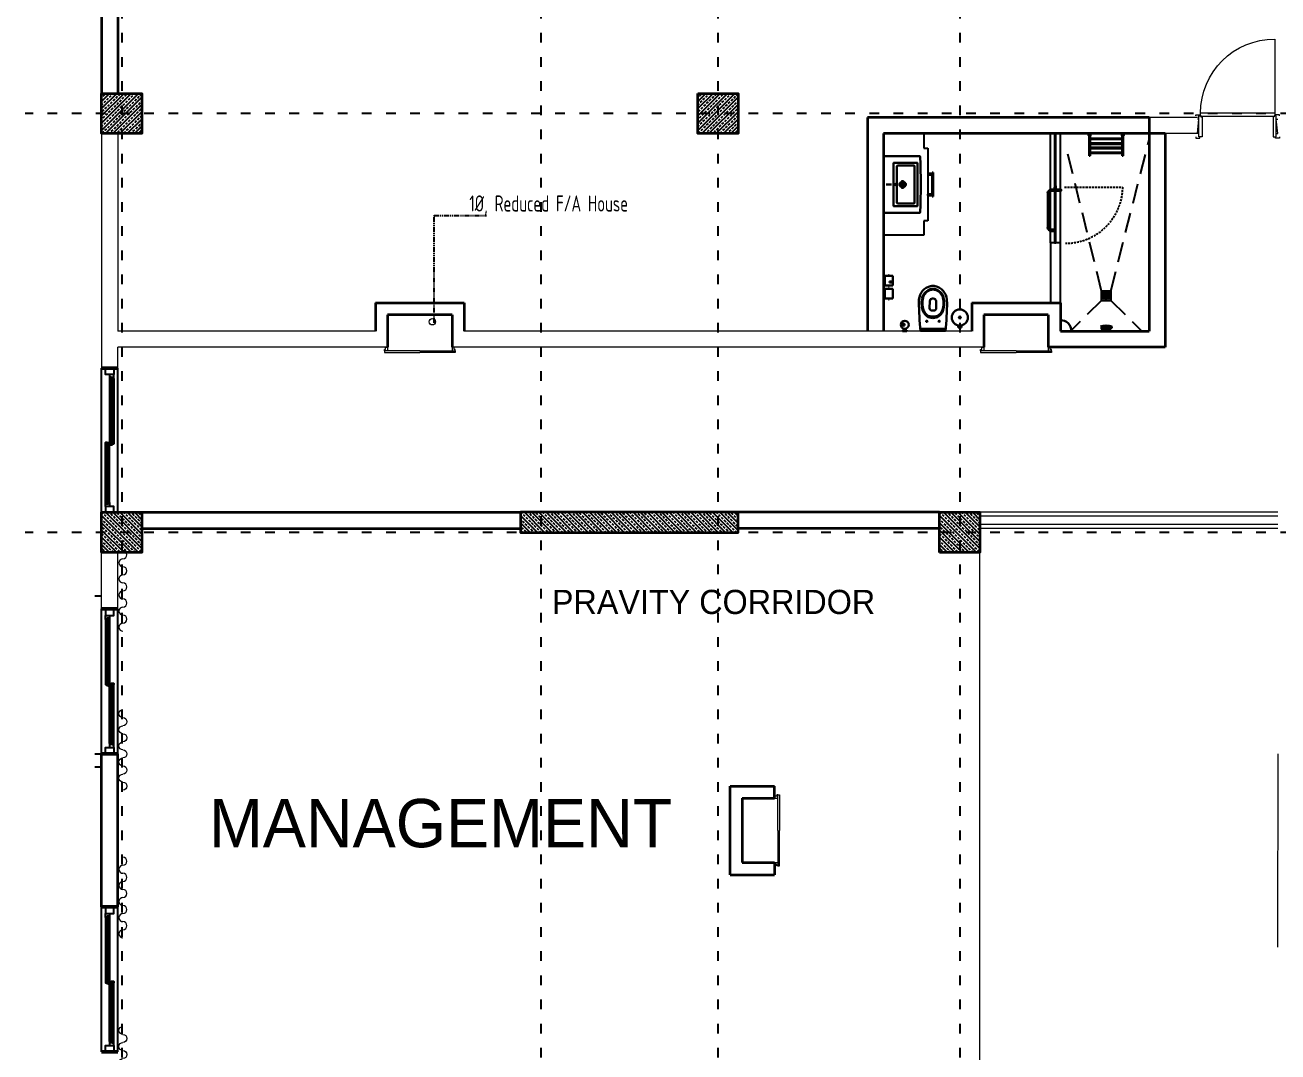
# Model space of a CAD drawing. Header units: millimetres. Extents: x 626118 to 667468, y 4481694 to 4492717.
# Drawn here: x 661940 to 663495, y 4484116 to 4485391 of the extents above; entities that cross this region are included whole.
import ezdxf

# ---------------------------------------------------------------- set-up
doc = ezdxf.new("R2010")
doc.units = ezdxf.units.MM
for name, pattern in [('ACAD_ISO03W100', [30, 12, -18]), ('DUZ', [500, 500]), ('HIDDEN', [0.375, 0.25, -0.125]), ('HIDDEN2', [0.1875, 0.125, -0.0625]), ('PHANTOM', [2.5, 1.25, -0.25, 0.25, -0.25, 0.25, -0.25])]:
    doc.linetypes.add(name, pattern=pattern)
doc.layers.get('0').update_dxf_attribs({"color": 1, "linetype": 'DUZ'})
for name, color, linetype in [('0 MC MAHAL', 94, 'Continuous'), ('a_cam', 161, 'Continuous'), ('a_gorunus', 233, 'Continuous'), ('a_mobilya', 1, 'Continuous'), ('a_mobilya_tarama', 253, 'Continuous'), ('a_seramik', 241, 'Continuous'), ('a_seramik_tarama', 85, 'Continuous'), ('a_vitrifiye', 195, 'Continuous'), ('AGAC', 116, 'Continuous'), ('KOLTAR_F', 145, 'Continuous'), ('PEN', 161, 'Continuous'), ('PL-CWS', 80, 'PHANTOM'), ('PL_TEXT', 3, 'Continuous'), ('söve', 26, 'DUZ')]:
    doc.layers.add(name, color=color, linetype=linetype)
for name, color, linetype, lineweight in [('cam', 143, 'Continuous', 20), ('DUV', 220, 'Continuous', 50), ('DUVAR', 7, 'Continuous', 35), ('FE_PERDE', 205, 'Continuous', 15), ('gor25', 142, 'Continuous', 25), ('iç duvar', 7, 'Continuous', 50), ('KAPEN', 151, 'Continuous', 9), ('KOLON_F', 3, 'Continuous', 35), ('sabt_tef', 181, 'Continuous', 30)]:
    doc.layers.add(name, color=color, linetype=linetype, lineweight=lineweight)
doc.styles.add('din.shx', font='din.shx', dxfattribs={"width": 0.7})

# ---------------------------------------------------------------- blocks, each defined once
blk = doc.blocks.new('GEN_BLOCK00601')
at = {"linetype": 'Continuous', "ltscale": 50}
for centre, start, end in [((50, 50), 0, 180), ((150, 50), 180, 0), ((250, 50), 0, 180), ((350, 50), 180, 0), ((450, 50), 0, 180), ((550, 50), 180, 0), ((650, 50), 0, 180), ((750, 50), 180, 0), ((850, 50), 0, 180), ((950, 50), 180, 0)]:
    blk.add_arc(centre, 50, start, end, dxfattribs=at)
for tag in ['FLOOR', 'Sfb']:
    blk.add_attdef(tag, (0, 0), '', height=1)
blk = doc.blocks.new('K210')
for p, q in [((0.04, 0.985), (0.04, 0.032)), ((0.04, 0.032), (0.047, 0.032)), ((0.047, 0.032), (0.047, 0.022)), ((0.047, 0.022), (0.953, 0.022)), ((0.953, 0.032), (0.96, 0.032)), ((0.953, 0.022), (0.953, 0.032)), ((0.96, 0.032), (0.96, 0.065))]:
    blk.add_line(p, q)
for points in [[(-0.02, 0.03), (-0.02, 0.045), (0.03, 0.045), (0.03, 0.03)], [(0.04, 0.065), (0.96, 0.065)], [(1.02, 0.03), (1.02, 0.045), (0.97, 0.045), (0.97, 0.03)], [(0.02, -0.19), (0, -0.19), (0.02, -0.01), (0, -0.01)], [(0.98, -0.19), (1, -0.19), (0.98, -0.01), (1, -0.01)], [(-0.02, -0.23), (-0.02, -0.245), (0.03, -0.245), (0.03, -0.23)], [(1.02, -0.23), (1.02, -0.245), (0.97, -0.245), (0.97, -0.23)]]:
    blk.add_lwpolyline(points)
for points in [[(0.02, 0.03), (0.045, 0.03), (0.045, 0.02), (0.06, 0.02), (0.06, -0.23), (0.02, -0.23)], [(0.98, 0.03), (0.955, 0.03), (0.955, 0.02), (0.94, 0.02), (0.94, -0.23), (0.98, -0.23)]]:
    blk.add_lwpolyline(points, close=True)
blk.add_arc((0.04, 0.065), 0.92, 0, 90)
blk = doc.blocks.new('urejjnjf')
at = {"layer": 'sabt_tef'}
for p, q in [((104450.066, 49042.304), (104449.756, 49042.304)), ((104449.911, 49042.284), (104449.756, 49042.284)), ((104449.911, 49042.276), (104449.756, 49042.276)), ((104449.911, 49042.284), (104450.066, 49042.284)), ((104449.911, 49042.276), (104450.066, 49042.276)), ((104449.846, 49042.184), (104449.822, 49042.184)), ((104449.834, 49042.195), (104449.834, 49042.184)), ((104449.834, 49042.173), (104449.834, 49042.184)), ((104449.976, 49042.184), (104450.001, 49042.184)), ((104449.989, 49042.195), (104449.989, 49042.184)), ((104449.989, 49042.173), (104449.989, 49042.184)), ((104449.87, 49042.02), (104449.872, 49041.935)), ((104449.911, 49042.051), (104449.9, 49042.051)), ((104449.911, 49041.901), (104449.907, 49041.901)), ((104449.907, 49041.901), (104449.911, 49041.901)), ((104449.911, 49042.051), (104449.923, 49042.051)), ((104449.915, 49041.901), (104449.911, 49041.901)), ((104449.911, 49041.901), (104449.915, 49041.901)), ((104449.953, 49042.02), (104449.95, 49041.935))]:
    blk.add_line(p, q, dxfattribs=at)
for centre, major_axis, start_param, end_param in [((104454.736, 49041.852), (3.536, 3.536), 2.265542, 2.338186), ((104445.087, 49041.852), (-3.536, 3.536), 3.944999, 4.017643), ((104450.07, 49041.955), (0.212, 0.212), 1.997007, 2.51551), ((104449.911, 49042.014), (0.0919, 0.0919), 0.785398, 1.997007), ((104449.9, 49042.015), (-0.0778, 0.0778), -0.884575, 0.555132), ((104449.834, 49042.184), (-0.0053, 0.0053), 3.926991, 7.068583), ((104449.834, 49042.184), (0.0053, 0.0053), 2.356194, 5.497787), ((104449.911, 49042.014), (-0.0919, 0.0919), 4.286178, 5.497787), ((104449.922, 49042.015), (0.0778, 0.0778), 5.728053, 7.16776), ((104449.989, 49042.184), (-0.0053, 0.0053), 3.926991, 7.068583), ((104449.989, 49042.184), (0.0053, 0.0053), 2.356194, 5.497787), ((104449.752, 49041.955), (0.212, 0.212), 5.338472, 5.856974), ((104449.926, 49041.931), (-0.134, 0.134), 0.731068, 1.971798), ((104449.926, 49041.931), (0.109, 0.109), 2.51551, 3.542594), ((104450.07, 49041.955), (0.205, 0.205), 2.057267, 2.51551), ((104449.926, 49041.931), (-0.102, 0.102), 0.944713, 1.971798), ((104449.9, 49042.021), (0.0212, 0.0212), 0.785398, 2.385987), ((104449.907, 49041.936), (-0.0247, 0.0247), 0.815191, 2.356194), ((104449.915, 49041.936), (0.0247, 0.0247), 3.926991, 5.467994), ((104449.923, 49042.021), (-0.0212, 0.0212), 3.897198, 5.497787), ((104449.896, 49041.931), (-0.102, 0.102), 2.740591, 3.767676), ((104449.896, 49041.931), (-0.109, 0.109), 2.740591, 3.767676), ((104449.896, 49041.931), (0.134, 0.134), 4.311388, 5.552117), ((104449.752, 49041.955), (0.205, 0.205), 5.338472, 5.796715), ((104449.911, 49041.894), (0.106, 0.106), 3.542594, 3.926991), ((104449.911, 49041.894), (0.0806, 0.0806), 3.542594, 3.926991), ((104449.911, 49041.894), (0.0735, 0.0735), 3.542594, 3.926991), ((104449.911, 49041.894), (-0.0735, 0.0735), 2.356194, 2.740591), ((104449.911, 49041.894), (-0.0806, 0.0806), 2.356194, 2.740591), ((104449.911, 49041.894), (-0.106, 0.106), 2.356194, 2.740591)]:
    blk.add_ellipse(centre, major_axis=major_axis, ratio=1, start_param=start_param, end_param=end_param, dxfattribs=at)

msp = doc.modelspace()

# ---------------------------------------------------------------- hatches: boundary and pattern name
at = {"layer": 'KOLTAR_F'}
h = msp.add_hatch(dxfattribs=at)
h.set_pattern_fill('ANSI33', color=256, style=0)
h.set_pattern_definition([(45, (1451.2806, -19106.4884), (-4.4901280605, 4.4901280605), []), (45, (1455.771, -19106.4884), (-4.4901280605, 4.4901280605), [3.175, -1.5875])])
h.paths.add_polyline_path([(662034.76, 4485305.98), (662084.76, 4485305.98), (662084.76, 4485255.98), (662034.76, 4485255.98)])
h = msp.add_hatch(dxfattribs=at)
h.set_pattern_fill('ANSI33', color=256, style=0)
h.set_pattern_definition([(45, (2191.2806, -19106.4884), (-4.4901280605, 4.4901280605), []), (45, (2195.771, -19106.4884), (-4.4901280605, 4.4901280605), [3.175, -1.5875])])
h.paths.add_polyline_path([(662774.76, 4485305.98), (662824.76, 4485305.98), (662824.76, 4485255.98), (662774.76, 4485255.98)])
h = msp.add_hatch(dxfattribs=at)
h.set_pattern_fill('ANSI33', color=256, angle=90, style=0)
h.set_pattern_definition([(135, (5166447.227, 3824152.5004), (-4.4901280605, -4.4901280605), []), (135, (5166447.227, 3824156.9905), (-4.4901280605, -4.4901280605), [3.175, -1.5875])])
h.paths.add_polyline_path([(662034.76, 4484735.98), (662034.76, 4484785.98), (662084.76, 4484785.98), (662084.76, 4484735.98)])
h = msp.add_hatch(dxfattribs=at)
h.set_pattern_fill('ANSI33', color=256, angle=90, style=0)
h.set_pattern_definition([(135, (5166967.227, 3824152.5004), (-4.4901280605, -4.4901280605), []), (135, (5166967.227, 3824156.9905), (-4.4901280605, -4.4901280605), [3.175, -1.5875])])
h.paths.add_polyline_path([(662554.76, 4484785.98), (662824.76, 4484785.98), (662824.76, 4484760.98), (662554.76, 4484760.98)])
h = msp.add_hatch(dxfattribs=at)
h.set_pattern_fill('ANSI33', color=256, angle=90, style=0)
h.set_pattern_definition([(135, (5167487.227, 3824152.5004), (-4.4901280605, -4.4901280605), []), (135, (5167487.227, 3824156.9905), (-4.4901280605, -4.4901280605), [3.175, -1.5875])])
h.paths.add_polyline_path([(663074.76, 4484735.98), (663074.76, 4484785.98), (663124.76, 4484785.98), (663124.76, 4484735.98)])

# ---------------------------------------------------------------- linework, layer by layer
at = {"color": 232, "linetype": 'ACAD_ISO03W100'}
for p, q in [((662059.76, 4485920.98), (662059.76, 4482790.98)), ((662579.76, 4485920.98), (662579.76, 4482790.98)), ((662799.76, 4485920.98), (662799.76, 4482790.98)), ((663099.76, 4485920.98), (663099.76, 4482790.98)), ((665879.76, 4485280.98), (661939.76, 4485280.98)), ((665879.76, 4484760.98), (661939.76, 4484760.98))]:
    msp.add_line(p, q, dxfattribs=at)
msp.add_line((663060.42, 4485179.38), (663060.42, 4485180.88))
at = {"layer": 'a_cam'}
for p, q in [((663217.81, 4485192.34), (663217.81, 4485255.98)), ((663218.61, 4485255.98), (663218.61, 4485192.34)), ((663218.61, 4485192.34), (663217.81, 4485192.34)), ((663217.81, 4485190.54), (663218.61, 4485190.54)), ((663217.81, 4485121.34), (663217.81, 4485190.54)), ((663218.61, 4485190.54), (663218.61, 4485121.34)), ((663218.61, 4485121.34), (663217.81, 4485121.34))]:
    msp.add_line(p, q, dxfattribs=at)
at = {"layer": 'a_gorunus'}
for p, q in [((663212.36, 4485186.71), (663212.36, 4485255.98)), ((663224.76, 4485186.84), (663224.76, 4485255.98)), ((663212.36, 4485137.07), (663212.36, 4485184.6)), ((663224.76, 4485120.34), (663224.76, 4485184.84)), ((663212.36, 4485120.34), (663212.36, 4485134.96)), ((663212.36, 4485120.34), (663212.36, 4485045.98, 0))]:
    msp.add_line(p, q, dxfattribs=at)
at = {"layer": 'a_mobilya'}
for p, q in [((663208.91, 4485182.34), (663208.91, 4485139.34)), ((663210.91, 4485139.34), (663210.91, 4485182.34)), ((663217.81, 4485186.84), (663213.41, 4485186.84)), ((663213.41, 4485184.84), (663217.81, 4485184.84)), ((663224.91, 4485186.84), (663218.61, 4485186.84)), ((663218.61, 4485184.84), (663224.91, 4485184.84)), ((663217.81, 4485136.84), (663213.41, 4485136.84)), ((663213.41, 4485134.84), (663217.81, 4485134.84))]:
    msp.add_line(p, q, dxfattribs=at)
at = {"layer": 'a_mobilya', "extrusion": (0, 0, -1)}
for centre, major_axis, start_param, end_param in [((663213.41, 4485182.34), (-3.18, -3.18), 0.7853982, 2.3561945), ((663213.41, 4485182.34), (-1.77, -1.77), 0.7853982, 2.3561945), ((663224.91, 4485185.84), (-0.707, -0.707), 2.3561945, 5.4977871), ((663213.41, 4485139.34), (-3.18, 3.18), 3.9269908, 5.4977871), ((663213.41, 4485139.34), (-1.77, 1.77), 3.9269908, 5.4977871)]:
    msp.add_ellipse(centre, major_axis=major_axis, ratio=1, start_param=start_param, end_param=end_param, dxfattribs=at)
at = {"layer": 'a_mobilya_tarama', "linetype": 'HIDDEN2', "ltscale": 200}
for p, q in [((663287.31, 4485060.53), (663334.76, 4485247.89)), ((663275.81, 4485060.53), (663231.66, 4485240.57)), ((663277.8, 4485058.74), (663278.3, 4485058.74)), ((663277.8, 4485050.74), (663277.8, 4485058.74)), ((663278.3, 4485058.74), (663278.3, 4485050.74)), ((663278.96, 4485058.74), (663279.46, 4485058.74)), ((663278.96, 4485050.74), (663278.96, 4485058.74)), ((663279.46, 4485058.74), (663279.46, 4485050.74)), ((663280.13, 4485058.78), (663280.63, 4485058.78)), ((663280.13, 4485050.78), (663280.13, 4485058.78)), ((663280.63, 4485058.78), (663280.63, 4485050.78)), ((663281.28, 4485058.74), (663281.78, 4485058.74)), ((663281.28, 4485050.74), (663281.28, 4485058.74)), ((663281.78, 4485058.74), (663281.78, 4485050.74)), ((663282.45, 4485058.78), (663282.95, 4485058.78)), ((663282.45, 4485050.78), (663282.45, 4485058.78)), ((663282.95, 4485058.78), (663282.95, 4485050.78)), ((663283.59, 4485058.78), (663284.09, 4485058.78)), ((663283.59, 4485050.78), (663283.59, 4485058.78)), ((663284.09, 4485058.78), (663284.09, 4485050.78)), ((663284.73, 4485058.78), (663285.23, 4485058.78)), ((663284.73, 4485050.78), (663284.73, 4485058.78)), ((663285.23, 4485058.78), (663285.23, 4485050.78)), ((663275.81, 4485049.03), (663237.16, 4485010.98)), ((663278.3, 4485050.74), (663277.8, 4485050.74)), ((663279.46, 4485050.74), (663278.96, 4485050.74)), ((663280.63, 4485050.78), (663280.13, 4485050.78)), ((663281.78, 4485050.74), (663281.28, 4485050.74)), ((663282.95, 4485050.78), (663282.45, 4485050.78)), ((663284.09, 4485050.78), (663283.59, 4485050.78)), ((663285.23, 4485050.78), (663284.73, 4485050.78)), ((663287.31, 4485049.03), (663325.96, 4485010.98))]:
    msp.add_line(p, q, dxfattribs=at)
at = {"layer": 'a_seramik'}
for p, q in [((663055.42, 4485255.98), (663055.42, 4485237.88)), ((663055.42, 4485237.88), (663060.42, 4485237.88)), ((663060.42, 4485237.88), (663060.42, 4485147.88)), ((663055.42, 4485147.88), (663055.42, 4485129.78)), ((663060.42, 4485147.88), (663055.42, 4485147.88)), ((663055.42, 4485129.78), (663005.25, 4485129.78)), ((663224.76, 4485120.34), (663212.36, 4485120.34)), ((663224.76, 4485045.98), (663224.76, 4485120.34))]:
    msp.add_line(p, q, dxfattribs=at)
at = {"layer": 'a_seramik_tarama'}
for p, q in [((663212.36, 4485174.14), (663210.91, 4485174.14)), ((663212.36, 4485144.14), (663210.91, 4485144.14))]:
    msp.add_line(p, q, dxfattribs=at)
at = {"layer": 'a_vitrifiye'}
for p, q in [((663217.46, 4485192.34), (663217.46, 4485191.34)), ((663218.96, 4485192.34), (663217.46, 4485192.34)), ((663217.46, 4485191.34), (663218.96, 4485191.34)), ((663218.66, 4485191.04), (663217.76, 4485191.04)), ((663217.76, 4485191.04), (663217.76, 4485187.34)), ((663218.66, 4485187.34), (663218.66, 4485191.04)), ((663218.96, 4485191.34), (663218.96, 4485192.34)), ((663218.96, 4485191.34), (663218.96, 4485187.34)), ((663217.46, 4485121.34), (663218.96, 4485121.34)), ((663217.46, 4485121.34), (663218.96, 4485121.34)), ((663217.46, 4485120.34), (663218.96, 4485120.34)), ((663218.96, 4485120.34), (663217.46, 4485120.34)), ((663218.96, 4485121.34), (663218.96, 4485120.34))]:
    msp.add_line(p, q, dxfattribs=at)
at = {"layer": 'a_vitrifiye', "linetype": 'HIDDEN', "ltscale": 10}
for p, q in [((663217.46, 4485187.34), (663217.46, 4485191.34)), ((663229.86, 4485189.46), (663301.71, 4485189.46))]:
    msp.add_line(p, q, dxfattribs=at)
at = {"layer": 'a_vitrifiye', "linetype": 'HIDDEN'}
for p, q in [((663217.46, 4485187.34), (663217.76, 4485187.34)), ((663218.96, 4485187.34), (663218.66, 4485187.34))]:
    msp.add_line(p, q, dxfattribs=at)
at = {"layer": 'a_vitrifiye', "linetype": 'HIDDEN', "ltscale": 10, "extrusion": (0, 0, -1)}
msp.add_ellipse((663231.11, 4485190.06), major_axis=(-49.92, 49.92), ratio=1, start_param=2.3646988, end_param=3.9284367, dxfattribs=at)
at = {"layer": 'AGAC'}
for p, q in [((662034.76, 4484785.98), (662034.76, 4484964.99)), ((662054.76, 4484784.99), (662054.76, 4484964.99)), ((662034.76, 4484485.98), (662034.76, 4484665.98)), ((662054.76, 4484485.98), (662054.76, 4484665.98)), ((662034.76, 4484115.98), (662034.76, 4484295.98)), ((662054.76, 4484115.98), (662054.76, 4484295.98))]:
    msp.add_line(p, q, dxfattribs=at)
at = {"layer": 'cam'}
for p, q in [((662046.76, 4484953.49), (662046.76, 4484869.49)), ((662047.26, 4484953.49), (662047.26, 4484869.49)), ((662047.76, 4484953.49), (662047.76, 4484869.49)), ((662041.76, 4484796.49), (662041.76, 4484872.49)), ((662042.26, 4484796.49), (662042.26, 4484872.49)), ((662042.76, 4484796.49), (662042.76, 4484872.49)), ((662041.76, 4484654.48), (662041.76, 4484570.48)), ((662042.26, 4484654.48), (662042.26, 4484570.48)), ((662042.76, 4484654.48), (662042.76, 4484570.48)), ((662046.76, 4484497.48), (662046.76, 4484573.48)), ((662047.26, 4484497.48), (662047.26, 4484573.48)), ((662047.76, 4484497.48), (662047.76, 4484573.48)), ((662041.76, 4484284.48), (662041.76, 4484200.48)), ((662042.26, 4484284.48), (662042.26, 4484200.48)), ((662042.76, 4484284.48), (662042.76, 4484200.48)), ((662046.76, 4484127.48), (662046.76, 4484203.48)), ((662047.26, 4484127.48), (662047.26, 4484203.48)), ((662047.76, 4484127.48), (662047.76, 4484203.48))]:
    msp.add_line(p, q, dxfattribs=at)
at = {"layer": 'DUV'}
for p, q in [((662034.76, 4484964.99), (662054.76, 4484964.99)), ((662054.76, 4484665.98), (662034.76, 4484665.98)), ((662054.76, 4484485.98), (662034.76, 4484485.98)), ((662054.76, 4484295.98), (662034.76, 4484295.98)), ((662054.76, 4484295.98), (662034.76, 4484295.98)), ((662054.76, 4484295.98), (662034.76, 4484295.98)), ((662054.76, 4484115.98), (662034.76, 4484115.98)), ((662054.76, 4484115.98), (662034.76, 4484115.98)), ((662054.76, 4484115.98), (662034.76, 4484115.98))]:
    msp.add_line(p, q, dxfattribs=at)
at = {"layer": 'DUVAR'}
for p, q in [((662034.76, 4485775.98), (662034.76, 4485305.98)), ((662054.76, 4485775.98), (662054.76, 4485305.98)), ((663334.76, 4485275.98), (662985.25, 4485275.98)), ((662985.25, 4485275.98), (662985.25, 4485010.98)), ((663334.76, 4485275.98), (663334.76, 4485010.98)), ((663354.76, 4485255.98), (663005.25, 4485255.98)), ((663005.25, 4485255.98), (663005.25, 4485010.98)), ((663354.76, 4485255.98), (663354.76, 4484990.98)), ((662374.76, 4485045.98), (662484.76, 4485045.98)), ((662374.76, 4485045.98), (662374.76, 4485010.98)), ((662484.76, 4485045.98), (662484.76, 4485010.98)), ((663114.76, 4485045.98), (663224.76, 4485045.98)), ((663114.76, 4485045.98), (663114.76, 4485010.98)), ((663224.76, 4485045.98), (663224.76, 4485010.98)), ((662469.76, 4485030.98), (662389.76, 4485030.98)), ((662389.76, 4485030.98), (662389.76, 4484990.98)), ((662469.76, 4485030.98), (662469.76, 4484990.98)), ((663209.76, 4485030.98), (663129.76, 4485030.98)), ((663129.76, 4485030.98), (663129.76, 4484990.98)), ((663209.76, 4485030.98), (663209.76, 4484990.98)), ((663224.76, 4485010.98), (663334.76, 4485010.98)), ((663354.76, 4484990.98), (663209.76, 4484990.98)), ((662034.76, 4484964.99), (662054.76, 4484964.99)), ((662084.76, 4484785.98), (662554.76, 4484785.98)), ((663074.76, 4484785.98), (662824.76, 4484785.98)), ((662084.76, 4484765.98), (662554.76, 4484765.98)), ((663074.76, 4484765.98), (662824.76, 4484765.98)), ((662054.76, 4484665.98), (662034.76, 4484665.98)), ((662054.76, 4484485.98), (662034.76, 4484485.98)), ((662034.76, 4484295.98), (662034.76, 4484485.98)), ((662054.76, 4484295.98), (662054.76, 4484485.98)), ((662814.76, 4484335.98), (662814.76, 4484445.98)), ((662814.76, 4484445.98), (662869.76, 4484445.98)), ((662869.76, 4484430.98), (662869.76, 4484445.98)), ((662829.76, 4484430.98), (662829.76, 4484350.98)), ((662829.76, 4484430.98), (662869.76, 4484430.98)), ((662829.76, 4484350.98), (662869.76, 4484350.98)), ((662869.76, 4484349.73), (662869.76, 4484335.98)), ((662814.76, 4484335.98), (662869.76, 4484335.98)), ((662054.76, 4484295.98), (662034.76, 4484295.98)), ((662054.76, 4484115.98), (662034.76, 4484115.98))]:
    msp.add_line(p, q, dxfattribs=at)
at = {"layer": 'gor25'}
for p, q in [((662044.76, 4484951.99), (662044.76, 4484870.99)), ((662049.76, 4484951.99), (662049.76, 4484870.99)), ((662039.76, 4484797.99), (662039.76, 4484870.99)), ((662044.76, 4484797.99), (662044.76, 4484870.99)), ((662039.76, 4484652.98), (662039.76, 4484571.98)), ((662044.76, 4484652.98), (662044.76, 4484571.98)), ((662044.76, 4484498.98), (662044.76, 4484571.98)), ((662049.76, 4484498.98), (662049.76, 4484571.98)), ((662039.76, 4484282.98), (662039.76, 4484201.98)), ((662044.76, 4484282.98), (662044.76, 4484201.98)), ((662044.76, 4484128.98), (662044.76, 4484201.98)), ((662049.76, 4484128.98), (662049.76, 4484201.98))]:
    msp.add_line(p, q, dxfattribs=at)
at = {"layer": 'iç duvar', "color": 7, "lineweight": 18}
for p, q in [((663394.76, 4485275.98), (663334.76, 4485275.98)), ((662034.76, 4485255.98), (662034.76, 4484964.99)), ((662054.76, 4485255.98), (662054.76, 4485010.98)), ((663394.76, 4485255.98), (663354.76, 4485255.98)), ((662374.76, 4485010.98), (662054.76, 4485010.98)), ((663114.76, 4485010.98), (662484.76, 4485010.98)), ((662389.76, 4484990.98), (662054.76, 4484990.98)), ((662054.76, 4484964.99), (662054.76, 4484990.98)), ((663129.76, 4484990.98), (662469.76, 4484990.98)), ((662034.76, 4484665.98), (662034.76, 4484735.98)), ((662054.76, 4484665.98), (662054.76, 4484735.98))]:
    msp.add_line(p, q, dxfattribs=at)
at = {"layer": 'iç duvar', "color": 252, "linetype": 'Continuous', "lineweight": 5, "true_color": 0x939598}
for p, q in [((663494.76, 4484785.98), (663124.76, 4484785.98)), ((663494.76, 4484765.98), (663124.76, 4484765.98)), ((663124.76, 4484045.98), (663124.76, 4484735.98))]:
    msp.add_line(p, q, dxfattribs=at)
at = {"layer": 'iç duvar', "color": 251, "lineweight": 5}
msp.add_line((663494.76, 4484485.98), (663494.28, 4484245.98), dxfattribs=at)
at = {"layer": 'iç duvar', "color": 3, "linetype": 'Continuous', "lineweight": 5}
msp.add_circle((662445.22, 4485022.48), 4, dxfattribs=at)
at = {"layer": 'KAPEN'}
for p, q in [((663494.76, 4484780.98), (663124.76, 4484780.98)), ((663494.76, 4484770.98), (663124.76, 4484770.98))]:
    msp.add_line(p, q, dxfattribs=at)
for points in [[(662389.76, 4484986.48), (662385.76, 4484986.48), (662385.76, 4484987.98), (662387.26, 4484987.98), (662387.26, 4484990.98), (662389.76, 4484990.98), (662389.76, 4484986.48)], [(662469.76, 4484986.48), (662473.76, 4484986.48), (662473.76, 4484987.98), (662472.26, 4484987.98), (662472.26, 4484990.98), (662469.76, 4484990.98), (662469.76, 4484986.48)], [(662469.76, 4484986.48), (662473.76, 4484986.48), (662473.76, 4484987.98), (662472.26, 4484987.98), (662472.26, 4484990.98), (662469.76, 4484990.98), (662469.76, 4484986.48)], [(663129.76, 4484986.48), (663125.76, 4484986.48), (663125.76, 4484987.98), (663127.26, 4484987.98), (663127.26, 4484990.98), (663129.76, 4484990.98), (663129.76, 4484986.48)], [(663209.76, 4484986.48), (663213.76, 4484986.48), (663213.76, 4484987.98), (663212.26, 4484987.98), (663212.26, 4484990.98), (663209.76, 4484990.98), (663209.76, 4484986.48)], [(663209.76, 4484986.48), (663213.76, 4484986.48), (663213.76, 4484987.98), (663212.26, 4484987.98), (663212.26, 4484990.98), (663209.76, 4484990.98), (663209.76, 4484986.48)], [(662874.26, 4484430.98), (662874.26, 4484434.98), (662872.76, 4484434.98), (662872.76, 4484433.48), (662869.76, 4484433.48), (662869.76, 4484430.98), (662874.26, 4484430.98)], [(662874.26, 4484430.98), (662874.26, 4484434.98), (662872.76, 4484434.98), (662872.76, 4484433.48), (662869.76, 4484433.48), (662869.76, 4484430.98), (662874.26, 4484430.98)], [(662874.26, 4484350.98), (662874.26, 4484346.98), (662872.76, 4484346.98), (662872.76, 4484348.48), (662869.76, 4484348.48), (662869.76, 4484350.98), (662874.26, 4484350.98)]]:
    msp.add_lwpolyline(points, close=True, dxfattribs=at)
for points in [[(662429.76, 4484986.48), (662385.76, 4484986.48), (662385.76, 4484984.48), (662429.76, 4484984.48)], [(662429.76, 4484986.48), (662473.76, 4484986.48), (662473.76, 4484984.48), (662429.76, 4484984.48)], [(663169.76, 4484986.48), (663125.76, 4484986.48), (663125.76, 4484984.48), (663169.76, 4484984.48)], [(663169.76, 4484986.48), (663213.76, 4484986.48), (663213.76, 4484984.48), (663169.76, 4484984.48)], [(662874.26, 4484390.98), (662874.26, 4484434.98), (662876.26, 4484434.98), (662876.26, 4484390.98)], [(662874.26, 4484390.98), (662874.26, 4484346.98), (662876.26, 4484346.98), (662876.26, 4484390.98)]]:
    msp.add_lwpolyline(points, dxfattribs=at)
at = {"layer": 'KOLON_F'}
for points in [[(662034.76, 4485305.98), (662084.76, 4485305.98), (662084.76, 4485255.98), (662034.76, 4485255.98)], [(662774.76, 4485305.98), (662824.76, 4485305.98), (662824.76, 4485255.98), (662774.76, 4485255.98)], [(662034.76, 4484735.98), (662034.76, 4484785.98), (662084.76, 4484785.98), (662084.76, 4484735.98)], [(662824.76, 4484785.98), (662554.76, 4484785.98), (662554.76, 4484760.98), (662824.76, 4484760.98)], [(663074.76, 4484735.98), (663074.76, 4484785.98), (663124.76, 4484785.98), (663124.76, 4484735.98)]]:
    msp.add_lwpolyline(points, close=True, dxfattribs=at)
at = {"layer": 'PEN'}
for points in [[(662049.76, 4484956.99), (662049.76, 4484956.99), (662039.76, 4484956.99), (662039.76, 4484964.99), (662039.76, 4484964.99), (662049.76, 4484964.99), (662049.76, 4484964.99), (662049.76, 4484964.99), (662049.76, 4484956.99)], [(662049.76, 4484956.99), (662049.76, 4484956.99), (662044.76, 4484956.99), (662044.76, 4484953.49), (662046.76, 4484953.49), (662047.76, 4484953.49), (662047.76, 4484951.99), (662049.76, 4484951.99), (662049.76, 4484956.99)], [(662044.76, 4484953.49), (662044.76, 4484951.99), (662046.76, 4484951.99), (662046.76, 4484953.49)], [(662044.76, 4484870.99), (662044.76, 4484870.99), (662039.76, 4484870.99), (662039.76, 4484872.49), (662041.76, 4484872.49), (662042.76, 4484872.49), (662042.76, 4484870.99), (662044.76, 4484870.99), (662044.76, 4484870.99)], [(662039.76, 4484872.49), (662039.76, 4484870.99), (662041.76, 4484870.99), (662041.76, 4484872.49)], [(662044.76, 4484869.49), (662044.76, 4484870.99), (662046.76, 4484870.99), (662046.76, 4484869.49)], [(662049.76, 4484870.99), (662049.76, 4484870.99), (662044.76, 4484870.99), (662044.76, 4484869.49), (662046.76, 4484869.49), (662047.76, 4484869.49), (662047.76, 4484870.99), (662049.76, 4484870.99), (662049.76, 4484870.99)], [(662044.76, 4484792.99), (662044.76, 4484792.99), (662039.76, 4484792.99), (662039.76, 4484796.49), (662041.76, 4484796.49), (662042.76, 4484796.49), (662042.76, 4484797.99), (662044.76, 4484797.99), (662044.76, 4484792.99)], [(662039.76, 4484796.49), (662039.76, 4484797.99), (662041.76, 4484797.99), (662041.76, 4484796.49)], [(662049.76, 4484792.99), (662049.76, 4484792.99), (662039.76, 4484792.99), (662039.76, 4484785.98), (662039.76, 4484785.98), (662049.76, 4484785.98), (662049.76, 4484785.98), (662049.76, 4484785.98), (662049.76, 4484792.99)], [(662039.76, 4484657.98), (662039.76, 4484657.98), (662049.76, 4484657.98), (662049.76, 4484665.98), (662049.76, 4484665.98), (662039.76, 4484665.98), (662039.76, 4484665.98), (662039.76, 4484665.98), (662039.76, 4484657.98)], [(662039.76, 4484657.98), (662039.76, 4484657.98), (662044.76, 4484657.98), (662044.76, 4484654.48), (662042.76, 4484654.48), (662041.76, 4484654.48), (662041.76, 4484652.98), (662039.76, 4484652.98), (662039.76, 4484657.98)], [(662044.76, 4484654.48), (662044.76, 4484652.98), (662042.76, 4484652.98), (662042.76, 4484654.48)], [(662044.76, 4484571.98), (662044.76, 4484571.98), (662049.76, 4484571.98), (662049.76, 4484573.48), (662047.76, 4484573.48), (662046.76, 4484573.48), (662046.76, 4484571.98), (662044.76, 4484571.98), (662044.76, 4484571.98)], [(662049.76, 4484573.48), (662049.76, 4484571.98), (662047.76, 4484571.98), (662047.76, 4484573.48)], [(662039.76, 4484571.98), (662039.76, 4484571.98), (662044.76, 4484571.98), (662044.76, 4484570.48), (662042.76, 4484570.48), (662041.76, 4484570.48), (662041.76, 4484571.98), (662039.76, 4484571.98), (662039.76, 4484571.98)], [(662044.76, 4484570.48), (662044.76, 4484571.98), (662042.76, 4484571.98), (662042.76, 4484570.48)], [(662044.76, 4484493.98), (662044.76, 4484493.98), (662049.76, 4484493.98), (662049.76, 4484497.48), (662047.76, 4484497.48), (662046.76, 4484497.48), (662046.76, 4484498.98), (662044.76, 4484498.98), (662044.76, 4484493.98)], [(662049.76, 4484497.48), (662049.76, 4484498.98), (662047.76, 4484498.98), (662047.76, 4484497.48)], [(662039.76, 4484493.98), (662039.76, 4484493.98), (662049.76, 4484493.98), (662049.76, 4484485.98), (662049.76, 4484485.98), (662039.76, 4484485.98), (662039.76, 4484485.98), (662039.76, 4484485.98), (662039.76, 4484493.98)], [(662039.76, 4484287.98), (662039.76, 4484287.98), (662049.76, 4484287.98), (662049.76, 4484295.98), (662049.76, 4484295.98), (662039.76, 4484295.98), (662039.76, 4484295.98), (662039.76, 4484295.98), (662039.76, 4484287.98)], [(662039.76, 4484287.98), (662039.76, 4484287.98), (662044.76, 4484287.98), (662044.76, 4484284.48), (662042.76, 4484284.48), (662041.76, 4484284.48), (662041.76, 4484282.98), (662039.76, 4484282.98), (662039.76, 4484287.98)], [(662044.76, 4484284.48), (662044.76, 4484282.98), (662042.76, 4484282.98), (662042.76, 4484284.48)], [(662039.76, 4484201.98), (662039.76, 4484201.98), (662044.76, 4484201.98), (662044.76, 4484200.48), (662042.76, 4484200.48), (662041.76, 4484200.48), (662041.76, 4484201.98), (662039.76, 4484201.98), (662039.76, 4484201.98)], [(662044.76, 4484200.48), (662044.76, 4484201.98), (662042.76, 4484201.98), (662042.76, 4484200.48)], [(662044.76, 4484201.98), (662044.76, 4484201.98), (662049.76, 4484201.98), (662049.76, 4484203.48), (662047.76, 4484203.48), (662046.76, 4484203.48), (662046.76, 4484201.98), (662044.76, 4484201.98), (662044.76, 4484201.98)], [(662049.76, 4484203.48), (662049.76, 4484201.98), (662047.76, 4484201.98), (662047.76, 4484203.48)], [(662039.76, 4484123.98), (662039.76, 4484123.98), (662049.76, 4484123.98), (662049.76, 4484115.98), (662049.76, 4484115.98), (662039.76, 4484115.98), (662039.76, 4484115.98), (662039.76, 4484115.98), (662039.76, 4484123.98)], [(662044.76, 4484123.98), (662044.76, 4484123.98), (662049.76, 4484123.98), (662049.76, 4484127.48), (662047.76, 4484127.48), (662046.76, 4484127.48), (662046.76, 4484128.98), (662044.76, 4484128.98), (662044.76, 4484123.98)], [(662049.76, 4484127.48), (662049.76, 4484128.98), (662047.76, 4484128.98), (662047.76, 4484127.48)]]:
    msp.add_lwpolyline(points, close=True, dxfattribs=at)
at = {"layer": 'PL-CWS', "ltscale": 5}
for p, q in [((662447.5, 4485021.3), (662447.5, 4485154.58)), ((662447.5, 4485154.58), (662512.64, 4485154.58))]:
    msp.add_line(p, q, dxfattribs=at)
at = {"layer": 'sabt_tef'}
for p, q in [((663263.56, 4485256.1), (663258.56, 4485256.1)), ((663258.56, 4485256.1), (663258.56, 4485255.1)), ((663258.56, 4485255.1), (663263.56, 4485255.1)), ((663260.06, 4485255.1), (663260.06, 4485253.1)), ((663260.06, 4485253.1), (663262.06, 4485253.1)), ((663260.56, 4485253.1), (663260.56, 4485228.6)), ((663261.56, 4485253.1), (663261.56, 4485228.6)), ((663261.56, 4485250.1), (663261.56, 4485249.1)), ((663301.56, 4485250.1), (663261.56, 4485250.1)), ((663261.56, 4485249.1), (663301.56, 4485249.1)), ((663261.56, 4485244.1), (663261.56, 4485243.1)), ((663301.56, 4485244.1), (663261.56, 4485244.1)), ((663261.56, 4485243.1), (663301.56, 4485243.1)), ((663262.06, 4485255.1), (663262.06, 4485253.1)), ((663263.56, 4485255.1), (663263.56, 4485256.1)), ((663299.56, 4485256.1), (663304.56, 4485256.1)), ((663299.56, 4485255.1), (663299.56, 4485256.1)), ((663304.56, 4485255.1), (663299.56, 4485255.1)), ((663301.06, 4485255.1), (663301.06, 4485253.1)), ((663303.06, 4485253.1), (663301.06, 4485253.1)), ((663301.56, 4485253.1), (663301.56, 4485228.6)), ((663301.56, 4485249.1), (663301.56, 4485250.1)), ((663301.56, 4485243.1), (663301.56, 4485244.1)), ((663302.56, 4485253.1), (663302.56, 4485228.6)), ((663303.06, 4485255.1), (663303.06, 4485253.1)), ((663304.56, 4485256.1), (663304.56, 4485255.1)), ((663006.12, 4485227.88), (663050.22, 4485227.88)), ((663260.56, 4485228.6), (663261.56, 4485228.6)), ((663261.56, 4485238.6), (663261.56, 4485237.6)), ((663301.56, 4485238.6), (663261.56, 4485238.6)), ((663261.56, 4485237.6), (663301.56, 4485237.6)), ((663261.56, 4485231.6), (663261.56, 4485232.6)), ((663261.56, 4485232.6), (663301.56, 4485232.6)), ((663301.56, 4485231.6), (663261.56, 4485231.6)), ((663301.56, 4485237.6), (663301.56, 4485238.6)), ((663301.56, 4485232.6), (663301.56, 4485231.6)), ((663302.56, 4485228.6), (663301.56, 4485228.6)), ((663017.42, 4485219.18), (663017.42, 4485166.58)), ((663018.12, 4485219.88), (663046.72, 4485219.88)), ((663021.92, 4485215.58), (663021.92, 4485170.18)), ((663022.62, 4485216.28), (663043.12, 4485216.28)), ((663043.82, 4485215.58), (663043.82, 4485170.18)), ((663047.42, 4485219.18), (663047.42, 4485166.58)), ((663028.92, 4485187.63), (663028.92, 4485198.13)), ((663065.42, 4485206.38), (663060.42, 4485206.38)), ((663060.42, 4485204.88), (663065.42, 4485204.88)), ((663065.42, 4485207.88), (663066.92, 4485207.88)), ((663065.42, 4485177.88), (663065.42, 4485207.88)), ((663065.42, 4485204.88), (663065.42, 4485206.38)), ((663066.92, 4485207.88), (663066.92, 4485177.88)), ((663008.65, 4485192.88), (663015.18, 4485192.88)), ((663023.67, 4485192.88), (663034.17, 4485192.88)), ((663060.42, 4485180.88), (663065.42, 4485180.88)), ((663065.42, 4485180.88), (663065.42, 4485179.38)), ((663018.12, 4485165.88), (663046.72, 4485165.88)), ((663022.62, 4485169.48), (663043.12, 4485169.48)), ((663065.42, 4485179.38), (663060.42, 4485179.38)), ((663066.92, 4485177.88), (663065.42, 4485177.88)), ((663050.22, 4485157.88), (663006.12, 4485157.88)), ((663005.25, 4485071.8), (663005.25, 4485074.8)), ((663005.25, 4485074.8), (663006.25, 4485074.8)), ((663006.25, 4485071.8), (663005.25, 4485071.8)), ((663006.25, 4485074.8), (663006.25, 4485071.8)), ((663006.25, 4485073.55), (663006.75, 4485073.55)), ((663006.25, 4485073.05), (663006.25, 4485073.55)), ((663006.75, 4485073.05), (663006.25, 4485073.05)), ((663006.75, 4485079.3), (663006.75, 4485067.3)), ((663016.75, 4485079.3), (663006.75, 4485079.3)), ((663011.25, 4485079.3), (663011.25, 4485080.3)), ((663011.25, 4485080.3), (663012.25, 4485080.3)), ((663012.25, 4485079.3), (663011.25, 4485079.3)), ((663012.25, 4485080.3), (663012.25, 4485079.3)), ((663012.77, 4485072.28), (663015.77, 4485072.28)), ((663012.77, 4485071.28), (663012.77, 4485072.28)), ((663015.77, 4485071.28), (663012.77, 4485071.28)), ((663015.77, 4485072.68), (663015.77, 4485072.28)), ((663015.77, 4485071.28), (663015.77, 4485070.88)), ((663016.75, 4485067.3), (663016.75, 4485079.3)), ((663005.25, 4485055.8), (663005.25, 4485058.8)), ((663005.25, 4485058.8), (663006.25, 4485058.8)), ((663006.25, 4485055.8), (663005.25, 4485055.8)), ((663006.25, 4485058.8), (663006.25, 4485055.8)), ((663006.25, 4485057.55), (663006.75, 4485057.55)), ((663006.25, 4485057.05), (663006.25, 4485057.55)), ((663006.75, 4485057.05), (663006.25, 4485057.05)), ((663006.75, 4485067.3), (663016.75, 4485067.3)), ((663006.75, 4485063.3), (663006.75, 4485051.3)), ((663016.75, 4485063.3), (663006.75, 4485063.3)), ((663011.25, 4485067.3), (663011.25, 4485066.3)), ((663012.25, 4485067.3), (663011.25, 4485067.3)), ((663011.25, 4485066.3), (663012.25, 4485066.3)), ((663011.25, 4485063.3), (663011.25, 4485064.3)), ((663011.25, 4485064.3), (663012.25, 4485064.3)), ((663012.25, 4485063.3), (663011.25, 4485063.3)), ((663012.25, 4485066.3), (663012.25, 4485067.3)), ((663012.25, 4485064.3), (663012.25, 4485063.3)), ((663016.75, 4485051.3), (663016.75, 4485063.3)), ((663275.81, 4485060.53), (663287.31, 4485060.53)), ((663275.81, 4485049.03), (663275.81, 4485060.53)), ((663287.31, 4485060.53), (663287.31, 4485049.03)), ((663006.75, 4485051.3), (663016.75, 4485051.3)), ((663011.25, 4485051.3), (663011.25, 4485050.3)), ((663012.25, 4485051.3), (663011.25, 4485051.3)), ((663011.25, 4485050.3), (663012.25, 4485050.3)), ((663012.25, 4485050.3), (663012.25, 4485051.3)), ((663287.31, 4485049.03), (663275.81, 4485049.03)), ((663028.88, 4485011.58), (663028.88, 4485010.98)), ((663034.34, 4485011.58), (663028.88, 4485011.58)), ((663034.34, 4485010.98), (663028.88, 4485010.98)), ((663029.16, 4485011.99), (663029.16, 4485011.58)), ((663029.16, 4485011.99), (663034.06, 4485011.99)), ((663030.61, 4485012.19), (663030.61, 4485013.97)), ((663032.61, 4485012.19), (663032.61, 4485013.97)), ((663034.06, 4485011.99), (663034.06, 4485011.58)), ((663034.34, 4485011.58), (663034.34, 4485010.98)), ((663097.79, 4485017.25), (663097.79, 4485015.17)), ((663102.04, 4485017.25), (663097.79, 4485017.25)), ((663097.79, 4485015.17), (663102.04, 4485015.17)), ((663102.04, 4485015.17), (663102.04, 4485017.25)), ((663274.56, 4485016.48), (663288.56, 4485016.48)), ((663281.06, 4485014.48), (663274.56, 4485014.48)), ((663288.56, 4485014.48), (663274.56, 4485014.48)), ((663275.56, 4485011.98), (663280.36, 4485011.98)), ((663275.56, 4485010.98), (663275.56, 4485011.98)), ((663287.56, 4485010.98), (663275.56, 4485010.98)), ((663279.56, 4485013.98), (663281.06, 4485013.98)), ((663279.56, 4485011.98), (663279.56, 4485013.98)), ((663280.36, 4485011.98), (663279.56, 4485011.98)), ((663280.36, 4485010.98), (663280.36, 4485013.48)), ((663280.36, 4485013.48), (663280.56, 4485013.48)), ((663280.56, 4485013.48), (663280.36, 4485013.48)), ((663280.36, 4485013.48), (663280.36, 4485010.98)), ((663282.76, 4485010.98), (663280.36, 4485010.98)), ((663280.36, 4485010.98), (663282.76, 4485010.98)), ((663280.56, 4485013.48), (663280.56, 4485012.48)), ((663280.56, 4485011.48), (663280.56, 4485013.48)), ((663282.56, 4485011.48), (663280.56, 4485011.48)), ((663281.06, 4485013.35), (663281.06, 4485014.48)), ((663281.06, 4485013.35), (663281.06, 4485014.48)), ((663288.56, 4485014.48), (663282.06, 4485014.48)), ((663282.06, 4485014.48), (663282.06, 4485013.35)), ((663282.06, 4485014.48), (663282.06, 4485013.35)), ((663282.06, 4485013.98), (663283.56, 4485013.98)), ((663282.56, 4485012.48), (663282.56, 4485013.48)), ((663282.56, 4485013.48), (663282.76, 4485013.48)), ((663282.76, 4485013.48), (663282.56, 4485013.48)), ((663282.56, 4485013.48), (663282.56, 4485011.48)), ((663282.76, 4485013.48), (663282.76, 4485010.98)), ((663282.76, 4485010.98), (663282.76, 4485013.48)), ((663283.56, 4485011.98), (663282.76, 4485011.98)), ((663282.76, 4485011.98), (663287.56, 4485011.98)), ((663283.56, 4485013.98), (663283.56, 4485011.98)), ((663287.56, 4485011.98), (663287.56, 4485010.98)), ((663288.56, 4485016.48), (663288.56, 4485014.48)), ((663288.56, 4485016.48), (663288.56, 4485014.48))]:
    msp.add_line(p, q, dxfattribs=at)
at = {"layer": 'sabt_tef', "extrusion": (0, 0, -1)}
for centre, major_axis, ratio, start_param, end_param in [((663050.22, 4485227.18), (0.495, 0.495), 1, -0.7853982, 0.7512439), ((661874.95, 4485192.88), (-831.88, 831.88), 1, 2.3270148, 2.3853742), ((663018.12, 4485219.18), (0.495, 0.495), 1, 3.9269908, 5.4977871), ((663022.62, 4485215.58), (0.495, 0.495), 1, 3.9269908, 5.4977871), ((663043.12, 4485215.58), (0.495, 0.495), 1, -0.7853982, 0.7853982), ((663046.72, 4485219.18), (0.495, 0.495), 1, -0.7853982, 0.7853982), ((663028.92, 4485192.88), (-2.65, 2.65), 1, 3.9269908, 10.2101761), ((663028.92, 4485192.88), (-1.84, 1.84), 1, 3.9269908, 10.2101761), ((663020.52, 4485192.88), (0, 1.23), 0.3211679, 0, 6.2831853), ((663018.12, 4485166.58), (-0.495, 0.495), 1, 3.9269908, 5.4977871), ((663022.62, 4485170.18), (-0.495, 0.495), 1, 3.9269908, 5.4977871), ((663043.12, 4485170.18), (-0.495, 0.495), 1, 2.3561945, 3.9269908), ((663046.72, 4485166.58), (-0.495, 0.495), 1, 2.3561945, 3.9269908), ((663050.22, 4485158.58), (0.495, 0.495), 1, 0.8195531, 2.3561945), ((663015.77, 4485071.78), (0.636, -0.636), 1, 3.9269908, 7.0685835), ((663099.91, 4485027.76), (-7.08, -7.08), 1, -0.7853982, 5.4977871), ((663099.91, 4485027.76), (0.765, -0.765), 1, 0.7853982, 7.0685835), ((663225.2, 4485011.42), (-9.17, 9.17), 1, 0.7513742, 2.3902185), ((663031.61, 4485018.77), (3.46, -3.46), 1, 0.7853982, 7.0685835), ((663030.01, 4485018.77), (0.99, -0.99), 1, 0.7853982, 7.0685835), ((663030.01, 4485018.77), (-0.707, -0.707), 1, -0.7853982, 5.4977871), ((663281.56, 4485000.9), (-12.08, -12.08), 1, 1.9340078, 2.7783812), ((663281.56, 4485000.9), (-12.08, -12.08), 1, 1.9340078, 2.7783812), ((663281.56, 4485012.48), (-0.707, -0.707), 1, 0.7853982, 7.0685835), ((663281.56, 4485012.48), (-0.707, 0.707), 1, -0.7853982, 0.2617994), ((663281.56, 4485012.48), (-0.707, -0.707), 1, 2.8797933, 3.9269908)]:
    msp.add_ellipse(centre, major_axis=major_axis, ratio=ratio, start_param=start_param, end_param=end_param, dxfattribs=at)
at = {"layer": 'söve'}
for p, q in [((662026.39, 4484682.11), (662034.76, 4484682.11)), ((662026.18, 4484485.98), (662034.76, 4484485.98)), ((662026.18, 4484469.85), (662034.76, 4484469.85))]:
    msp.add_line(p, q, dxfattribs=at)

# ---------------------------------------------------------------- block references
at = {"layer": '0 MC MAHAL', "xscale": -100, "yscale": 100, "zscale": 100, "rotation": 180}
msp.add_blockref('urejjnjf', (-9781924.54, 9389241.41), dxfattribs=at)
at = {"layer": 'FE_PERDE', "extrusion": (0, 0, -1), "yscale": 0.10000020265579, "zscale": -0.10000020265579, "rotation": 90}
for p, xscale in [((-662056.26, 4484738.3), -0.10000020265579), ((-662056.26, 4484047.75), 0.10000020265579)]:
    msp.add_blockref('GEN_BLOCK00601', p, dxfattribs=dict(at, xscale=xscale))
at = {"layer": 'FE_PERDE', "yscale": 0.10000020265579, "zscale": 0.10000020265579, "rotation": 270}
for p, xscale in [((662056.26, 4484440.98), -0.10000020265579), ((662056.26, 4484357.72), 0.10000020265579)]:
    msp.add_blockref('GEN_BLOCK00601', p, dxfattribs=dict(at, xscale=xscale))
at = {"layer": 'KAPEN', "xscale": -100, "yscale": 100, "zscale": 100}
msp.add_blockref('K210', (663494.76, 4485274.98), dxfattribs=at)

# ---------------------------------------------------------------- texts
at = {"attachment_point": 1}
for s, width, insert, char_height in [('{\\fCentury Gothic|b0|i0|c162|p34;\\C7;PRAVITY CORRIDOR}', 451.7355, (662593.68, 4484689.65), 30), ('{\\fCentury Gothic|b0|i0|c162|p34;\\C7;MANAGEMENT}', 668.3944, (662168, 4484430.07), 60)]:
    msp.add_mtext_dynamic_manual_height_columns(s, width=width, gutter_width=12.5, heights=[0], dxfattribs=dict(at, insert=insert, char_height=char_height))
at = {"layer": 'PL_TEXT', "insert": (662688.08, 4485154.65, 0), "char_height": 20, "width": 313.3231, "attachment_point": 9, "style": 'din.shx'}
msp.add_mtext('1%%C, Reduced F/A House  ', dxfattribs=at)

doc.saveas('drawing.dxf')
